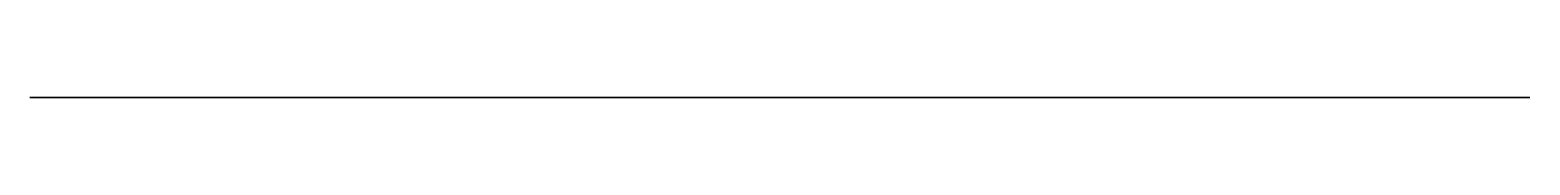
# Model space of a CAD drawing. Header units: millimetres. Extents: x 77.4 to 99.1, y 0 to 0.
import ezdxf

# ---------------------------------------------------------------- set-up
doc = ezdxf.new("R2010")
doc.units = ezdxf.units.MM
doc.layers.get('0').update_dxf_attribs({"color": 194, "true_color": 0x551cb1})

msp = doc.modelspace()

# ---------------------------------------------------------------- linework, layer by layer
at = {"color": 74, "true_color": 0x58b11b}
msp.add_polyline3d([(87.873, 0, 68.817), (88.021, 0, 67.961), (88.2, 0, 67.111), (88.41, 0, 66.269), (88.65, 0, 65.436), (88.92, 0, 64.612), (89.221, 0, 63.798), (89.551, 0, 62.995), (89.911, 0, 62.204), (90.3, 0, 61.427), (90.716, 0, 60.665), (91.16, 0, 59.919), (91.63, 0, 59.19), (92.127, 0, 58.479), (92.649, 0, 57.787), (93.197, 0, 57.113), (93.77, 0, 56.46), (94.367, 0, 55.828), (94.985, 0, 55.218), (95.625, 0, 54.633), (96.286, 0, 54.071), (96.967, 0, 53.533), (97.667, 0, 53.021), (98.386, 0, 52.534), (99.123, 0, 52.074), (99.123, 0, 0.796), (77.426, 0, 0.796), (77.426, 0, 138.642), (81.971, 0, 138.642), (81.971, 0, 136.433), (81.991, 0, 135.251), (82.027, 0, 134.663), (82.09, 0, 134.084), (82.135, 0, 133.798), (82.189, 0, 133.517), (82.254, 0, 133.239), (82.33, 0, 132.967), (82.42, 0, 132.701), (82.523, 0, 132.44), (82.64, 0, 132.187), (82.773, 0, 131.941), (82.872, 0, 131.779), (82.979, 0, 131.622), (83.092, 0, 131.47), (83.212, 0, 131.324), (83.339, 0, 131.182), (83.471, 0, 131.045), (83.608, 0, 130.913), (83.75, 0, 130.785), (84.049, 0, 130.544), (84.363, 0, 130.32), (84.691, 0, 130.113), (85.029, 0, 129.922), (85.382, 0, 129.747), (85.742, 0, 129.597), (85.924, 0, 129.533), (86.108, 0, 129.475), (86.293, 0, 129.426), (86.478, 0, 129.384), (86.992, 0, 129.292), (87.206, 0, 129.264), (87.296, 0, 129.256), (87.373, 0, 129.254), (87.385, 0, 124.845), (87.81, 0, 124.825), (88.23, 0, 124.777), (88.644, 0, 124.704), (89.05, 0, 124.606), (89.449, 0, 124.483), (89.838, 0, 124.337), (90.216, 0, 124.166), (90.583, 0, 123.973), (90.938, 0, 123.758), (91.278, 0, 123.522), (91.605, 0, 123.264), (91.915, 0, 122.986), (92.209, 0, 122.688), (92.485, 0, 122.371), (92.742, 0, 122.035), (92.979, 0, 121.681), (93.193, 0, 121.314), (93.382, 0, 120.936), (93.546, 0, 120.549), (93.685, 0, 120.154), (93.799, 0, 119.753), (93.888, 0, 119.347), (93.952, 0, 118.937), (93.99, 0, 118.524), (94.003, 0, 118.11), (93.99, 0, 117.695), (93.952, 0, 117.281), (93.888, 0, 116.869), (93.798, 0, 116.461), (93.682, 0, 116.057), (93.541, 0, 115.658), (93.373, 0, 115.267), (93.181, 0, 114.887), (92.967, 0, 114.522), (92.733, 0, 114.174), (92.478, 0, 113.842), (92.204, 0, 113.528), (91.912, 0, 113.232), (91.602, 0, 112.955), (91.277, 0, 112.699), (90.936, 0, 112.462), (90.581, 0, 112.247), (90.213, 0, 112.053), (89.833, 0, 111.883), (89.442, 0, 111.735), (89.04, 0, 111.612), (88.629, 0, 111.514), (88.209, 0, 111.441), (98.524, 0, 81.697), (96.824, 0, 80.432), (96.809, 0, 79.773), (96.756, 0, 79.117), (96.669, 0, 78.466), (96.545, 0, 77.822), (96.387, 0, 77.185), (96.193, 0, 76.557), (95.965, 0, 75.94), (95.703, 0, 75.335), (95.408, 0, 74.745), (95.081, 0, 74.174), (94.724, 0, 73.623), (94.338, 0, 73.092), (93.923, 0, 72.583), (93.481, 0, 72.098), (93.012, 0, 71.636), (92.517, 0, 71.201), (91.999, 0, 70.793), (91.46, 0, 70.415), (90.902, 0, 70.068), (90.327, 0, 69.753), (89.735, 0, 69.469), (89.128, 0, 69.218), (88.507, 0, 69.001)], close=True, dxfattribs=at)

doc.saveas('drawing.dxf')
